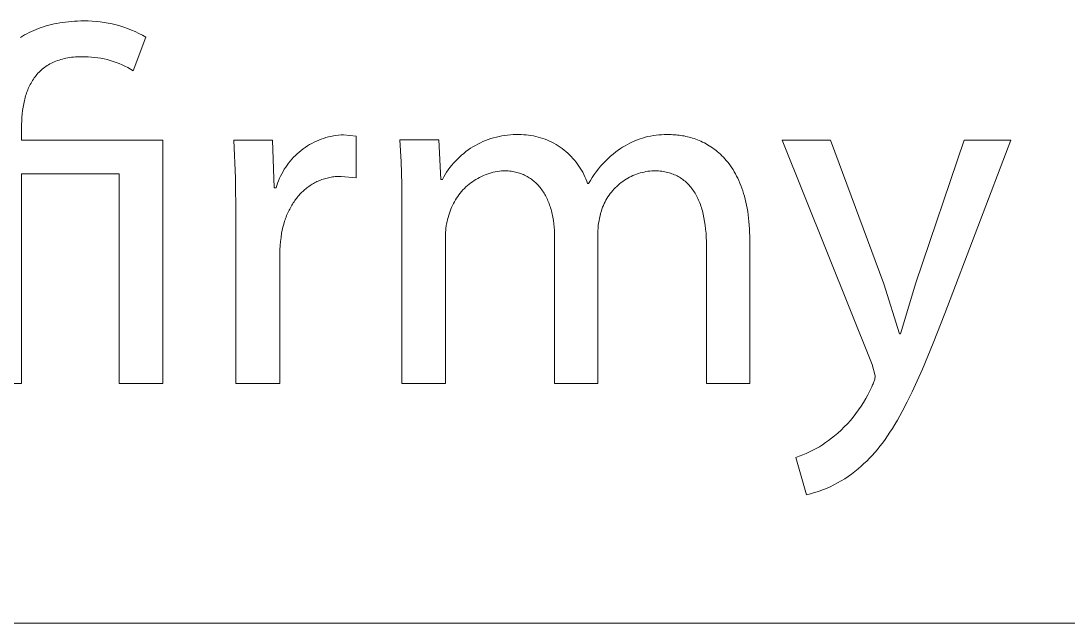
# Model space of a CAD drawing. Header units: millimetres. Extents: x 3269 to 7089, y 1744 to 4413.
# Drawn here: x 6084 to 6163.6, y 1743.8 to 1789.6 of the extents above; entities that cross this region are included whole.
import ezdxf

# ---------------------------------------------------------------- set-up
doc = ezdxf.new("R2010")
doc.units = ezdxf.units.MM
doc.header["$MEASUREMENT"] = 0
doc.layers.add('Domyślny', color=7, linetype='Continuous', true_color=0x000000)

msp = doc.modelspace()

# ---------------------------------------------------------------- linework, layer by layer
at = {"layer": 'Domyślny', "color": 18, "lineweight": 15, "true_color": 0x000000}
for p, q in [((6085.169, 1788.93), (6085.354, 1789.002)), ((6085.354, 1789.002), (6085.543, 1789.07)), ((6085.543, 1789.07), (6085.736, 1789.134)), ((6085.736, 1789.134), (6085.932, 1789.193)), ((6085.932, 1789.193), (6086.132, 1789.249)), ((6086.132, 1789.249), (6086.336, 1789.3)), ((6086.336, 1789.3), (6086.543, 1789.347)), ((6086.543, 1789.347), (6086.753, 1789.389)), ((6086.753, 1789.389), (6086.967, 1789.428)), ((6086.967, 1789.428), (6087.185, 1789.461)), ((6087.185, 1789.461), (6087.406, 1789.491)), ((6087.406, 1789.491), (6087.63, 1789.516)), ((6087.63, 1789.516), (6087.858, 1789.536)), ((6087.858, 1789.536), (6088.089, 1789.553)), ((6088.089, 1789.553), (6088.324, 1789.564)), ((6088.324, 1789.564), (6088.562, 1789.571)), ((6088.562, 1789.571), (6088.804, 1789.573)), ((6088.804, 1789.573), (6089.112, 1789.572)), ((6089.112, 1789.572), (6089.419, 1789.561)), ((6089.419, 1789.561), (6089.726, 1789.539)), ((6089.726, 1789.539), (6090.032, 1789.507)), ((6090.032, 1789.507), (6090.337, 1789.464)), ((6090.337, 1789.464), (6090.641, 1789.412)), ((6090.641, 1789.412), (6090.942, 1789.349)), ((6090.942, 1789.349), (6091.241, 1789.276)), ((6091.241, 1789.276), (6091.537, 1789.193)), ((6091.537, 1789.193), (6091.831, 1789.1)), ((6091.831, 1789.1), (6092.121, 1788.997)), ((6092.121, 1788.997), (6092.407, 1788.884)), ((6083.971, 1788.313), (6084.131, 1788.413)), ((6084.131, 1788.413), (6084.295, 1788.509)), ((6084.295, 1788.509), (6084.463, 1788.601)), ((6084.463, 1788.601), (6084.634, 1788.689)), ((6084.634, 1788.689), (6084.808, 1788.773)), ((6084.808, 1788.773), (6084.987, 1788.854)), ((6084.987, 1788.854), (6085.169, 1788.93)), ((6092.407, 1788.884), (6092.69, 1788.762)), ((6093.51, 1788.339), (6092.556, 1785.783)), ((6092.69, 1788.762), (6092.968, 1788.63)), ((6092.968, 1788.63), (6093.242, 1788.489)), ((6093.242, 1788.489), (6093.51, 1788.339)), ((6086.91, 1786.603), (6086.786, 1786.561)), ((6087.036, 1786.641), (6086.91, 1786.603)), ((6087.166, 1786.677), (6087.036, 1786.641)), ((6087.299, 1786.709), (6087.166, 1786.677)), ((6087.435, 1786.739), (6087.299, 1786.709)), ((6087.575, 1786.765), (6087.435, 1786.739)), ((6087.718, 1786.787), (6087.575, 1786.765)), ((6087.865, 1786.807), (6087.718, 1786.787)), ((6088.015, 1786.822), (6087.865, 1786.807)), ((6088.169, 1786.835), (6088.015, 1786.822)), ((6088.326, 1786.844), (6088.169, 1786.835)), ((6088.487, 1786.849), (6088.326, 1786.844)), ((6088.651, 1786.851), (6088.487, 1786.849)), ((6088.893, 1786.852), (6088.651, 1786.851)), ((6089.134, 1786.845), (6088.893, 1786.852)), ((6089.375, 1786.83), (6089.134, 1786.845)), ((6089.615, 1786.806), (6089.375, 1786.83)), ((6089.855, 1786.775), (6089.615, 1786.806)), ((6090.093, 1786.735), (6089.855, 1786.775)), ((6090.33, 1786.687), (6090.093, 1786.735)), ((6090.565, 1786.632), (6090.33, 1786.687)), ((6090.798, 1786.568), (6090.565, 1786.632)), ((6085.552, 1785.835), (6085.469, 1785.758)), ((6085.639, 1785.911), (6085.552, 1785.835)), ((6085.728, 1785.983), (6085.639, 1785.911)), ((6085.82, 1786.053), (6085.728, 1785.983)), ((6085.915, 1786.121), (6085.82, 1786.053)), ((6086.014, 1786.186), (6085.915, 1786.121)), ((6086.115, 1786.248), (6086.014, 1786.186)), ((6086.219, 1786.307), (6086.115, 1786.248)), ((6086.326, 1786.364), (6086.219, 1786.307)), ((6086.436, 1786.417), (6086.326, 1786.364)), ((6086.55, 1786.468), (6086.436, 1786.417)), ((6086.667, 1786.516), (6086.55, 1786.468)), ((6086.786, 1786.561), (6086.667, 1786.516)), ((6091.028, 1786.496), (6090.798, 1786.568)), ((6091.256, 1786.417), (6091.028, 1786.496)), ((6091.482, 1786.33), (6091.256, 1786.417)), ((6091.704, 1786.235), (6091.482, 1786.33)), ((6091.923, 1786.133), (6091.704, 1786.235)), ((6092.138, 1786.023), (6091.923, 1786.133)), ((6092.349, 1785.906), (6092.138, 1786.023)), ((6092.556, 1785.783), (6092.349, 1785.906)), ((6084.897, 1785.052), (6084.838, 1784.954)), ((6084.96, 1785.148), (6084.897, 1785.052)), ((6085.024, 1785.242), (6084.96, 1785.148)), ((6085.092, 1785.334), (6085.024, 1785.242)), ((6085.162, 1785.423), (6085.092, 1785.334)), ((6085.234, 1785.51), (6085.162, 1785.423)), ((6085.31, 1785.595), (6085.234, 1785.51)), ((6085.388, 1785.678), (6085.31, 1785.595)), ((6085.469, 1785.758), (6085.388, 1785.678)), ((6084.488, 1784.214), (6084.448, 1784.101)), ((6084.531, 1784.325), (6084.488, 1784.214)), ((6084.576, 1784.435), (6084.531, 1784.325)), ((6084.624, 1784.543), (6084.576, 1784.435)), ((6084.674, 1784.648), (6084.624, 1784.543)), ((6084.726, 1784.752), (6084.674, 1784.648)), ((6084.781, 1784.854), (6084.726, 1784.752)), ((6084.838, 1784.954), (6084.781, 1784.854)), ((6084.278, 1783.513), (6084.25, 1783.391)), ((6084.307, 1783.634), (6084.278, 1783.513)), ((6084.339, 1783.753), (6084.307, 1783.634)), ((6084.373, 1783.871), (6084.339, 1783.753)), ((6084.409, 1783.987), (6084.373, 1783.871)), ((6084.448, 1784.101), (6084.409, 1783.987)), ((6084.141, 1782.761), (6084.111, 1782.5)), ((6084.179, 1783.017), (6084.141, 1782.761)), ((6084.224, 1783.268), (6084.179, 1783.017)), ((6084.25, 1783.391), (6084.224, 1783.268)), ((6084.072, 1781.967), (6084.062, 1781.695)), ((6084.088, 1782.235), (6084.072, 1781.967)), ((6084.111, 1782.5), (6084.088, 1782.235)), ((6084.062, 1781.695), (6084.059, 1781.419)), ((6084.059, 1781.419), (6084.059, 1780.516)), ((6084.059, 1780.516), (6094.808, 1780.516)), ((6094.808, 1780.516), (6094.808, 1762.008)), ((6100.321, 1777.623), (6100.201, 1780.516)), ((6100.201, 1780.516), (6103.14, 1780.516)), ((6103.14, 1780.516), (6103.267, 1776.878)), ((6105.955, 1780.168), (6106.124, 1780.262)), ((6106.124, 1780.262), (6106.296, 1780.351)), ((6106.296, 1780.351), (6106.471, 1780.434)), ((6106.471, 1780.434), (6106.649, 1780.511)), ((6106.649, 1780.511), (6106.83, 1780.581)), ((6106.83, 1780.581), (6107.013, 1780.646)), ((6107.013, 1780.646), (6107.198, 1780.703)), ((6107.198, 1780.703), (6107.385, 1780.755)), ((6107.385, 1780.755), (6107.573, 1780.799)), ((6107.573, 1780.799), (6107.763, 1780.837)), ((6107.763, 1780.837), (6107.955, 1780.869)), ((6107.955, 1780.869), (6108.147, 1780.894)), ((6108.147, 1780.894), (6108.34, 1780.912)), ((6108.34, 1780.912), (6108.533, 1780.923)), ((6108.533, 1780.923), (6109.5, 1780.822)), ((6109.5, 1780.822), (6109.5, 1777.641)), ((6112.92, 1778.849), (6112.823, 1780.523)), ((6112.823, 1780.523), (6115.787, 1780.523)), ((6115.787, 1780.523), (6115.926, 1777.521)), ((6118.741, 1780.215), (6118.934, 1780.311)), ((6118.934, 1780.311), (6119.13, 1780.4)), ((6119.13, 1780.4), (6119.328, 1780.483)), ((6119.328, 1780.483), (6119.53, 1780.559)), ((6119.53, 1780.559), (6119.733, 1780.628)), ((6119.733, 1780.628), (6119.939, 1780.691)), ((6119.939, 1780.691), (6120.147, 1780.746)), ((6120.147, 1780.746), (6120.357, 1780.794)), ((6120.357, 1780.794), (6120.568, 1780.835)), ((6120.568, 1780.835), (6120.781, 1780.869)), ((6120.781, 1780.869), (6120.995, 1780.896)), ((6120.995, 1780.896), (6121.209, 1780.915)), ((6121.209, 1780.915), (6121.424, 1780.927)), ((6121.424, 1780.927), (6121.639, 1780.932)), ((6121.639, 1780.932), (6121.854, 1780.93)), ((6121.854, 1780.93), (6122.04, 1780.929)), ((6122.04, 1780.929), (6122.225, 1780.922)), ((6122.225, 1780.922), (6122.41, 1780.908)), ((6122.41, 1780.908), (6122.594, 1780.888)), ((6122.594, 1780.888), (6122.777, 1780.862)), ((6122.777, 1780.862), (6122.96, 1780.83)), ((6122.96, 1780.83), (6123.141, 1780.792)), ((6123.141, 1780.792), (6123.321, 1780.747)), ((6123.321, 1780.747), (6123.499, 1780.696)), ((6123.499, 1780.696), (6123.676, 1780.639)), ((6123.676, 1780.639), (6123.85, 1780.577)), ((6123.85, 1780.577), (6124.022, 1780.508)), ((6124.022, 1780.508), (6124.192, 1780.434)), ((6124.192, 1780.434), (6124.359, 1780.353)), ((6124.359, 1780.353), (6124.523, 1780.268)), ((6124.523, 1780.268), (6124.685, 1780.176)), ((6130.107, 1780.189), (6130.293, 1780.285)), ((6130.293, 1780.285), (6130.482, 1780.375)), ((6130.482, 1780.375), (6130.673, 1780.458)), ((6130.673, 1780.458), (6130.868, 1780.535)), ((6130.868, 1780.535), (6131.065, 1780.605)), ((6131.065, 1780.605), (6131.264, 1780.669)), ((6131.264, 1780.669), (6131.465, 1780.726)), ((6131.465, 1780.726), (6131.668, 1780.776)), ((6131.668, 1780.776), (6131.872, 1780.82)), ((6131.872, 1780.82), (6132.078, 1780.856)), ((6132.078, 1780.856), (6132.285, 1780.886)), ((6132.285, 1780.886), (6132.493, 1780.909)), ((6132.493, 1780.909), (6132.701, 1780.924)), ((6132.701, 1780.924), (6132.91, 1780.933)), ((6132.91, 1780.933), (6133.119, 1780.935)), ((6133.119, 1780.935), (6133.328, 1780.93)), ((6133.328, 1780.93), (6133.444, 1780.928)), ((6133.444, 1780.928), (6133.562, 1780.925)), ((6133.562, 1780.925), (6133.681, 1780.919)), ((6133.681, 1780.919), (6133.801, 1780.91)), ((6133.801, 1780.91), (6133.923, 1780.899)), ((6133.923, 1780.899), (6134.045, 1780.885)), ((6134.045, 1780.885), (6134.169, 1780.868)), ((6134.169, 1780.868), (6134.294, 1780.848)), ((6134.294, 1780.848), (6134.42, 1780.826)), ((6134.42, 1780.826), (6134.546, 1780.8)), ((6134.546, 1780.8), (6134.673, 1780.771)), ((6134.673, 1780.771), (6134.801, 1780.739)), ((6134.801, 1780.739), (6134.929, 1780.704)), ((6134.929, 1780.704), (6135.057, 1780.666)), ((6135.057, 1780.666), (6135.185, 1780.624)), ((6135.185, 1780.624), (6135.314, 1780.579)), ((6135.314, 1780.579), (6135.442, 1780.53)), ((6135.442, 1780.53), (6135.571, 1780.478)), ((6135.571, 1780.478), (6135.699, 1780.422)), ((6135.699, 1780.422), (6135.826, 1780.362)), ((6135.826, 1780.362), (6135.953, 1780.298)), ((6135.953, 1780.298), (6136.08, 1780.231)), ((6136.08, 1780.231), (6136.206, 1780.159)), ((6148.701, 1763.445), (6141.87, 1780.516)), ((6141.87, 1780.516), (6145.533, 1780.516)), ((6145.533, 1780.516), (6149.591, 1769.577)), ((6152.034, 1769.653), (6155.71, 1780.516)), ((6159.259, 1780.516), (6154.221, 1767.325)), ((6155.71, 1780.516), (6159.259, 1780.516)), ((6104.878, 1779.348), (6105.019, 1779.481)), ((6105.019, 1779.481), (6105.165, 1779.608)), ((6105.165, 1779.608), (6105.315, 1779.731)), ((6105.315, 1779.731), (6105.469, 1779.848)), ((6105.469, 1779.848), (6105.627, 1779.96)), ((6105.627, 1779.96), (6105.789, 1780.067)), ((6105.789, 1780.067), (6105.955, 1780.168)), ((6117.499, 1779.368), (6117.664, 1779.507)), ((6117.664, 1779.507), (6117.833, 1779.64)), ((6117.833, 1779.64), (6118.007, 1779.767)), ((6118.007, 1779.767), (6118.185, 1779.888)), ((6118.185, 1779.888), (6118.366, 1780.003)), ((6118.366, 1780.003), (6118.552, 1780.112)), ((6118.552, 1780.112), (6118.741, 1780.215)), ((6124.685, 1780.176), (6124.843, 1780.079)), ((6124.843, 1780.079), (6124.997, 1779.977)), ((6124.997, 1779.977), (6125.148, 1779.87)), ((6125.148, 1779.87), (6125.296, 1779.758)), ((6125.296, 1779.758), (6125.439, 1779.64)), ((6125.439, 1779.64), (6125.579, 1779.518)), ((6125.579, 1779.518), (6125.714, 1779.391)), ((6128.821, 1779.281), (6129.024, 1779.454)), ((6129.024, 1779.454), (6129.232, 1779.619)), ((6129.232, 1779.619), (6129.399, 1779.745)), ((6129.399, 1779.745), (6129.571, 1779.865)), ((6129.571, 1779.865), (6129.746, 1779.979)), ((6129.746, 1779.979), (6129.925, 1780.087)), ((6129.925, 1780.087), (6130.107, 1780.189)), ((6136.206, 1780.159), (6136.331, 1780.084)), ((6136.331, 1780.084), (6136.455, 1780.004)), ((6136.455, 1780.004), (6136.578, 1779.92)), ((6136.578, 1779.92), (6136.7, 1779.832)), ((6136.7, 1779.832), (6136.821, 1779.74)), ((6136.821, 1779.74), (6136.94, 1779.643)), ((6136.94, 1779.643), (6137.058, 1779.542)), ((6137.058, 1779.542), (6137.174, 1779.436)), ((6137.174, 1779.436), (6137.289, 1779.325)), ((6104.246, 1778.615), (6104.362, 1778.77)), ((6104.362, 1778.77), (6104.484, 1778.921)), ((6104.484, 1778.921), (6104.61, 1779.068)), ((6104.61, 1779.068), (6104.742, 1779.21)), ((6104.742, 1779.21), (6104.878, 1779.348)), ((6112.971, 1777.174), (6112.92, 1778.849)), ((6116.751, 1778.597), (6116.89, 1778.761)), ((6116.89, 1778.761), (6117.035, 1778.92)), ((6117.035, 1778.92), (6117.184, 1779.075)), ((6117.184, 1779.075), (6117.339, 1779.224)), ((6117.339, 1779.224), (6117.499, 1779.368)), ((6125.714, 1779.391), (6125.844, 1779.26)), ((6125.844, 1779.26), (6125.971, 1779.124)), ((6125.971, 1779.124), (6126.092, 1778.984)), ((6126.092, 1778.984), (6126.209, 1778.84)), ((6126.209, 1778.84), (6126.32, 1778.692)), ((6126.32, 1778.692), (6126.427, 1778.54)), ((6128.072, 1778.524), (6128.249, 1778.722)), ((6128.249, 1778.722), (6128.434, 1778.915)), ((6128.434, 1778.915), (6128.624, 1779.101)), ((6128.624, 1779.101), (6128.821, 1779.281)), ((6137.289, 1779.325), (6137.402, 1779.21)), ((6137.402, 1779.21), (6137.513, 1779.09)), ((6137.513, 1779.09), (6137.622, 1778.965)), ((6137.622, 1778.965), (6137.728, 1778.836)), ((6137.728, 1778.836), (6137.833, 1778.701)), ((6137.833, 1778.701), (6137.935, 1778.561)), ((6091.488, 1777.947), (6084.059, 1777.947)), ((6084.059, 1777.947), (6084.059, 1762.008)), ((6091.488, 1762.008), (6091.488, 1777.947)), ((6103.751, 1777.783), (6103.838, 1777.956)), ((6103.838, 1777.956), (6103.932, 1778.126)), ((6103.932, 1778.126), (6104.031, 1778.292)), ((6104.031, 1778.292), (6104.136, 1778.455)), ((6104.136, 1778.455), (6104.246, 1778.615)), ((6116.144, 1777.71), (6116.253, 1777.895)), ((6116.253, 1777.895), (6116.369, 1778.077)), ((6116.369, 1778.077), (6116.49, 1778.254)), ((6116.49, 1778.254), (6116.618, 1778.428)), ((6116.618, 1778.428), (6116.751, 1778.597)), ((6119.304, 1777.877), (6119.157, 1777.816)), ((6119.453, 1777.932), (6119.304, 1777.877)), ((6119.604, 1777.982), (6119.453, 1777.932)), ((6119.757, 1778.027), (6119.604, 1777.982)), ((6119.911, 1778.066), (6119.757, 1778.027)), ((6120.066, 1778.1), (6119.911, 1778.066)), ((6120.223, 1778.129), (6120.066, 1778.1)), ((6120.38, 1778.152), (6120.223, 1778.129)), ((6120.538, 1778.17), (6120.38, 1778.152)), ((6120.697, 1778.182), (6120.538, 1778.17)), ((6120.816, 1778.18), (6120.697, 1778.182)), ((6120.934, 1778.176), (6120.816, 1778.18)), ((6121.05, 1778.168), (6120.934, 1778.176)), ((6121.164, 1778.157), (6121.05, 1778.168)), ((6121.276, 1778.143), (6121.164, 1778.157)), ((6121.386, 1778.126), (6121.276, 1778.143)), ((6121.495, 1778.107), (6121.386, 1778.126)), ((6121.601, 1778.084), (6121.495, 1778.107)), ((6121.706, 1778.058), (6121.601, 1778.084)), ((6121.809, 1778.03), (6121.706, 1778.058)), ((6121.91, 1777.998), (6121.809, 1778.03)), ((6122.009, 1777.964), (6121.91, 1777.998)), ((6122.106, 1777.927), (6122.009, 1777.964)), ((6122.202, 1777.888), (6122.106, 1777.927)), ((6122.295, 1777.845), (6122.202, 1777.888)), ((6122.387, 1777.8), (6122.295, 1777.845)), ((6126.427, 1778.54), (6126.528, 1778.385)), ((6126.528, 1778.385), (6126.624, 1778.227)), ((6126.624, 1778.227), (6126.715, 1778.065)), ((6126.715, 1778.065), (6126.8, 1777.9)), ((6126.8, 1777.9), (6126.879, 1777.733)), ((6127.433, 1777.672), (6127.582, 1777.893)), ((6127.582, 1777.893), (6127.738, 1778.109)), ((6127.738, 1778.109), (6127.902, 1778.319)), ((6127.902, 1778.319), (6128.072, 1778.524)), ((6130.662, 1777.871), (6130.525, 1777.814)), ((6130.801, 1777.924), (6130.662, 1777.871)), ((6130.941, 1777.973), (6130.801, 1777.924)), ((6131.083, 1778.016), (6130.941, 1777.973)), ((6131.227, 1778.055), (6131.083, 1778.016)), ((6131.371, 1778.088), (6131.227, 1778.055)), ((6131.517, 1778.117), (6131.371, 1778.088)), ((6131.664, 1778.141), (6131.517, 1778.117)), ((6131.811, 1778.16), (6131.664, 1778.141)), ((6131.959, 1778.173), (6131.811, 1778.16)), ((6132.107, 1778.182), (6131.959, 1778.173)), ((6132.233, 1778.18), (6132.107, 1778.182)), ((6132.357, 1778.176), (6132.233, 1778.18)), ((6132.479, 1778.168), (6132.357, 1778.176)), ((6132.598, 1778.157), (6132.479, 1778.168)), ((6132.716, 1778.143), (6132.598, 1778.157)), ((6132.832, 1778.126), (6132.716, 1778.143)), ((6132.945, 1778.106), (6132.832, 1778.126)), ((6133.057, 1778.083), (6132.945, 1778.106)), ((6133.167, 1778.057), (6133.057, 1778.083)), ((6133.274, 1778.027), (6133.167, 1778.057)), ((6133.379, 1777.995), (6133.274, 1778.027)), ((6133.483, 1777.96), (6133.379, 1777.995)), ((6133.584, 1777.922), (6133.483, 1777.96)), ((6133.683, 1777.881), (6133.584, 1777.922)), ((6133.781, 1777.837), (6133.683, 1777.881)), ((6133.876, 1777.791), (6133.781, 1777.837)), ((6137.935, 1778.561), (6138.035, 1778.416)), ((6138.035, 1778.416), (6138.132, 1778.266)), ((6138.132, 1778.266), (6138.226, 1778.11)), ((6138.226, 1778.11), (6138.318, 1777.949)), ((6138.318, 1777.949), (6138.407, 1777.783)), ((6100.354, 1774.728), (6100.321, 1777.623)), ((6103.407, 1776.878), (6103.463, 1777.064)), ((6103.463, 1777.064), (6103.526, 1777.247)), ((6103.526, 1777.247), (6103.594, 1777.428)), ((6103.594, 1777.428), (6103.67, 1777.607)), ((6103.67, 1777.607), (6103.751, 1777.783)), ((6105.989, 1777.055), (6105.906, 1776.998)), ((6106.073, 1777.11), (6105.989, 1777.055)), ((6106.159, 1777.163), (6106.073, 1777.11)), ((6106.245, 1777.214), (6106.159, 1777.163)), ((6106.333, 1777.263), (6106.245, 1777.214)), ((6106.423, 1777.309), (6106.333, 1777.263)), ((6106.513, 1777.354), (6106.423, 1777.309)), ((6106.605, 1777.396), (6106.513, 1777.354)), ((6106.698, 1777.436), (6106.605, 1777.396)), ((6106.792, 1777.474), (6106.698, 1777.436)), ((6106.887, 1777.509), (6106.792, 1777.474)), ((6106.984, 1777.543), (6106.887, 1777.509)), ((6107.082, 1777.574), (6106.984, 1777.543)), ((6107.181, 1777.602), (6107.082, 1777.574)), ((6107.281, 1777.629), (6107.181, 1777.602)), ((6107.382, 1777.652), (6107.281, 1777.629)), ((6107.484, 1777.674), (6107.382, 1777.652)), ((6107.588, 1777.693), (6107.484, 1777.674)), ((6107.692, 1777.71), (6107.588, 1777.693)), ((6107.798, 1777.724), (6107.692, 1777.71)), ((6107.905, 1777.735), (6107.798, 1777.724)), ((6108.013, 1777.744), (6107.905, 1777.735)), ((6108.122, 1777.751), (6108.013, 1777.744)), ((6108.232, 1777.755), (6108.122, 1777.751)), ((6108.343, 1777.756), (6108.232, 1777.755)), ((6109.5, 1777.641), (6108.343, 1777.756)), ((6112.975, 1775.498), (6112.971, 1777.174)), ((6115.926, 1777.521), (6116.041, 1777.521)), ((6116.041, 1777.521), (6116.144, 1777.71)), ((6117.951, 1777.057), (6117.833, 1776.95)), ((6118.072, 1777.16), (6117.951, 1777.057)), ((6118.197, 1777.258), (6118.072, 1777.16)), ((6118.326, 1777.352), (6118.197, 1777.258)), ((6118.457, 1777.441), (6118.326, 1777.352)), ((6118.592, 1777.526), (6118.457, 1777.441)), ((6118.729, 1777.606), (6118.592, 1777.526)), ((6118.87, 1777.681), (6118.729, 1777.606)), ((6119.012, 1777.751), (6118.87, 1777.681)), ((6119.157, 1777.816), (6119.012, 1777.751)), ((6122.477, 1777.753), (6122.387, 1777.8)), ((6122.565, 1777.702), (6122.477, 1777.753)), ((6122.651, 1777.649), (6122.565, 1777.702)), ((6122.735, 1777.594), (6122.651, 1777.649)), ((6122.817, 1777.536), (6122.735, 1777.594)), ((6122.898, 1777.475), (6122.817, 1777.536)), ((6122.977, 1777.412), (6122.898, 1777.475)), ((6123.053, 1777.347), (6122.977, 1777.412)), ((6123.128, 1777.279), (6123.053, 1777.347)), ((6123.201, 1777.209), (6123.128, 1777.279)), ((6123.272, 1777.136), (6123.201, 1777.209)), ((6123.342, 1777.062), (6123.272, 1777.136)), ((6123.409, 1776.985), (6123.342, 1777.062)), ((6126.879, 1777.733), (6126.953, 1777.563)), ((6126.953, 1777.563), (6127.02, 1777.39)), ((6127.02, 1777.39), (6127.082, 1777.215)), ((6127.082, 1777.215), (6127.159, 1777.215)), ((6127.159, 1777.215), (6127.292, 1777.446)), ((6127.292, 1777.446), (6127.433, 1777.672)), ((6129.404, 1777.096), (6129.294, 1776.996)), ((6129.517, 1777.193), (6129.404, 1777.096)), ((6129.634, 1777.285), (6129.517, 1777.193)), ((6129.753, 1777.373), (6129.634, 1777.285)), ((6129.875, 1777.458), (6129.753, 1777.373)), ((6130, 1777.538), (6129.875, 1777.458)), ((6130.128, 1777.613), (6130, 1777.538)), ((6130.258, 1777.685), (6130.128, 1777.613)), ((6130.391, 1777.751), (6130.258, 1777.685)), ((6130.525, 1777.814), (6130.391, 1777.751)), ((6133.969, 1777.741), (6133.876, 1777.791)), ((6134.06, 1777.689), (6133.969, 1777.741)), ((6134.15, 1777.633), (6134.06, 1777.689)), ((6134.237, 1777.575), (6134.15, 1777.633)), ((6134.322, 1777.514), (6134.237, 1777.575)), ((6134.405, 1777.45), (6134.322, 1777.514)), ((6134.486, 1777.384), (6134.405, 1777.45)), ((6134.565, 1777.315), (6134.486, 1777.384)), ((6134.643, 1777.243), (6134.565, 1777.315)), ((6134.718, 1777.168), (6134.643, 1777.243)), ((6134.791, 1777.091), (6134.718, 1777.168)), ((6134.862, 1777.01), (6134.791, 1777.091)), ((6138.407, 1777.783), (6138.493, 1777.611)), ((6138.493, 1777.611), (6138.575, 1777.434)), ((6138.575, 1777.434), (6138.655, 1777.251)), ((6138.655, 1777.251), (6138.731, 1777.062)), ((6138.731, 1777.062), (6138.804, 1776.867)), ((6103.267, 1776.878), (6103.407, 1776.878)), ((6105.085, 1776.241), (6105.019, 1776.162)), ((6105.153, 1776.319), (6105.085, 1776.241)), ((6105.222, 1776.396), (6105.153, 1776.319)), ((6105.292, 1776.47), (6105.222, 1776.396)), ((6105.364, 1776.543), (6105.292, 1776.47)), ((6105.438, 1776.613), (6105.364, 1776.543)), ((6105.512, 1776.682), (6105.438, 1776.613)), ((6105.588, 1776.749), (6105.512, 1776.682)), ((6105.666, 1776.814), (6105.588, 1776.749)), ((6105.745, 1776.878), (6105.666, 1776.814)), ((6105.825, 1776.939), (6105.745, 1776.878)), ((6105.906, 1776.998), (6105.825, 1776.939)), ((6117.302, 1776.36), (6117.208, 1776.231)), ((6117.4, 1776.485), (6117.302, 1776.36)), ((6117.502, 1776.607), (6117.4, 1776.485)), ((6117.608, 1776.725), (6117.502, 1776.607)), ((6117.719, 1776.84), (6117.608, 1776.725)), ((6117.833, 1776.95), (6117.719, 1776.84)), ((6123.475, 1776.905), (6123.409, 1776.985)), ((6123.538, 1776.824), (6123.475, 1776.905)), ((6123.6, 1776.74), (6123.538, 1776.824)), ((6123.66, 1776.654), (6123.6, 1776.74)), ((6123.718, 1776.566), (6123.66, 1776.654)), ((6123.774, 1776.476), (6123.718, 1776.566)), ((6123.828, 1776.384), (6123.774, 1776.476)), ((6123.881, 1776.29), (6123.828, 1776.384)), ((6123.931, 1776.193), (6123.881, 1776.29)), ((6128.713, 1776.323), (6128.63, 1776.2)), ((6128.8, 1776.444), (6128.713, 1776.323)), ((6128.891, 1776.561), (6128.8, 1776.444)), ((6128.987, 1776.675), (6128.891, 1776.561)), ((6129.086, 1776.785), (6128.987, 1776.675)), ((6129.188, 1776.893), (6129.086, 1776.785)), ((6129.294, 1776.996), (6129.188, 1776.893)), ((6134.931, 1776.928), (6134.862, 1777.01)), ((6134.998, 1776.842), (6134.931, 1776.928)), ((6135.063, 1776.754), (6134.998, 1776.842)), ((6135.126, 1776.664), (6135.063, 1776.754)), ((6135.188, 1776.57), (6135.126, 1776.664)), ((6135.247, 1776.474), (6135.188, 1776.57)), ((6135.304, 1776.376), (6135.247, 1776.474)), ((6135.359, 1776.275), (6135.304, 1776.376)), ((6135.412, 1776.172), (6135.359, 1776.275)), ((6138.804, 1776.867), (6138.873, 1776.667)), ((6138.873, 1776.667), (6138.938, 1776.46)), ((6138.938, 1776.46), (6139, 1776.248)), ((6139, 1776.248), (6139.058, 1776.029)), ((6104.544, 1775.463), (6104.491, 1775.368)), ((6104.598, 1775.556), (6104.544, 1775.463)), ((6104.654, 1775.647), (6104.598, 1775.556)), ((6104.711, 1775.737), (6104.654, 1775.647)), ((6104.769, 1775.825), (6104.711, 1775.737)), ((6104.83, 1775.912), (6104.769, 1775.825)), ((6104.891, 1775.997), (6104.83, 1775.912)), ((6104.955, 1776.08), (6104.891, 1775.997)), ((6105.019, 1776.162), (6104.955, 1776.08)), ((6112.975, 1762.002), (6112.975, 1775.498)), ((6116.811, 1775.544), (6116.746, 1775.399)), ((6116.881, 1775.687), (6116.811, 1775.544)), ((6116.955, 1775.827), (6116.881, 1775.687)), ((6117.035, 1775.965), (6116.955, 1775.827)), ((6117.119, 1776.099), (6117.035, 1775.965)), ((6117.208, 1776.231), (6117.119, 1776.099)), ((6123.98, 1776.095), (6123.931, 1776.193)), ((6124.026, 1775.995), (6123.98, 1776.095)), ((6124.071, 1775.893), (6124.026, 1775.995)), ((6124.114, 1775.789), (6124.071, 1775.893)), ((6124.155, 1775.684), (6124.114, 1775.789)), ((6124.194, 1775.576), (6124.155, 1775.684)), ((6124.231, 1775.467), (6124.194, 1775.576)), ((6124.267, 1775.356), (6124.231, 1775.467)), ((6128.28, 1775.547), (6128.224, 1775.409)), ((6128.341, 1775.682), (6128.28, 1775.547)), ((6128.407, 1775.815), (6128.341, 1775.682)), ((6128.477, 1775.946), (6128.407, 1775.815)), ((6128.551, 1776.075), (6128.477, 1775.946)), ((6128.63, 1776.2), (6128.551, 1776.075)), ((6135.464, 1776.066), (6135.412, 1776.172)), ((6135.513, 1775.957), (6135.464, 1776.066)), ((6135.56, 1775.846), (6135.513, 1775.957)), ((6135.606, 1775.733), (6135.56, 1775.846)), ((6135.649, 1775.617), (6135.606, 1775.733)), ((6135.691, 1775.498), (6135.649, 1775.617)), ((6135.73, 1775.378), (6135.691, 1775.498)), ((6139.058, 1776.029), (6139.112, 1775.804)), ((6139.112, 1775.804), (6139.161, 1775.573)), ((6139.161, 1775.573), (6139.207, 1775.336)), ((6100.354, 1762.008), (6100.354, 1774.728)), ((6104.168, 1774.665), (6104.129, 1774.559)), ((6104.21, 1774.77), (6104.168, 1774.665)), ((6104.253, 1774.873), (6104.21, 1774.77)), ((6104.297, 1774.975), (6104.253, 1774.873)), ((6104.343, 1775.076), (6104.297, 1774.975)), ((6104.391, 1775.175), (6104.343, 1775.076)), ((6104.44, 1775.272), (6104.391, 1775.175)), ((6104.491, 1775.368), (6104.44, 1775.272)), ((6116.537, 1774.798), (6116.487, 1774.639)), ((6116.581, 1774.951), (6116.537, 1774.798)), ((6116.631, 1775.102), (6116.581, 1774.951)), ((6116.686, 1775.251), (6116.631, 1775.102)), ((6116.746, 1775.399), (6116.686, 1775.251)), ((6124.3, 1775.243), (6124.267, 1775.356)), ((6124.332, 1775.129), (6124.3, 1775.243)), ((6124.361, 1775.012), (6124.332, 1775.129)), ((6124.389, 1774.895), (6124.361, 1775.012)), ((6124.415, 1774.775), (6124.389, 1774.895)), ((6124.439, 1774.655), (6124.415, 1774.775)), ((6124.481, 1774.408), (6124.439, 1774.655)), ((6128.025, 1774.761), (6127.984, 1774.574)), ((6128.072, 1774.946), (6128.025, 1774.761)), ((6128.125, 1775.129), (6128.072, 1774.946)), ((6128.172, 1775.27), (6128.125, 1775.129)), ((6128.224, 1775.409), (6128.172, 1775.27)), ((6135.768, 1775.255), (6135.73, 1775.378)), ((6135.803, 1775.129), (6135.768, 1775.255)), ((6135.837, 1775.001), (6135.803, 1775.129)), ((6135.869, 1774.871), (6135.837, 1775.001)), ((6135.926, 1774.604), (6135.869, 1774.871)), ((6139.207, 1775.336), (6139.248, 1775.092)), ((6139.248, 1775.092), (6139.285, 1774.842)), ((6139.285, 1774.842), (6139.317, 1774.585)), ((6103.927, 1773.897), (6103.873, 1773.666)), ((6103.987, 1774.123), (6103.927, 1773.897)), ((6104.055, 1774.344), (6103.987, 1774.123)), ((6104.091, 1774.452), (6104.055, 1774.344)), ((6104.129, 1774.559), (6104.091, 1774.452)), ((6116.34, 1773.989), (6116.317, 1773.823)), ((6116.369, 1774.153), (6116.34, 1773.989)), ((6116.403, 1774.317), (6116.369, 1774.153)), ((6116.442, 1774.479), (6116.403, 1774.317)), ((6116.487, 1774.639), (6116.442, 1774.479)), ((6124.515, 1774.156), (6124.481, 1774.408)), ((6124.542, 1773.898), (6124.515, 1774.156)), ((6124.561, 1773.635), (6124.542, 1773.898)), ((6127.894, 1774.009), (6127.876, 1773.819)), ((6127.918, 1774.198), (6127.894, 1774.009)), ((6127.948, 1774.387), (6127.918, 1774.198)), ((6127.984, 1774.574), (6127.948, 1774.387)), ((6135.976, 1774.327), (6135.926, 1774.604)), ((6136.018, 1774.042), (6135.976, 1774.327)), ((6136.053, 1773.747), (6136.018, 1774.042)), ((6139.317, 1774.585), (6139.344, 1774.322)), ((6139.344, 1774.322), (6139.367, 1774.052)), ((6139.367, 1774.052), (6139.385, 1773.775)), ((6103.781, 1773.12), (6103.744, 1772.808)), ((6103.827, 1773.431), (6103.781, 1773.12)), ((6103.873, 1773.666), (6103.827, 1773.431)), ((6116.289, 1773.491), (6116.283, 1773.324)), ((6116.283, 1773.324), (6116.283, 1773.157)), ((6116.283, 1773.157), (6116.283, 1762.002)), ((6116.3, 1773.657), (6116.289, 1773.491)), ((6116.317, 1773.823), (6116.3, 1773.657)), ((6124.573, 1773.367), (6124.561, 1773.635)), ((6124.576, 1773.094), (6124.573, 1773.367)), ((6124.576, 1762.002), (6124.576, 1773.094)), ((6127.864, 1773.628), (6127.858, 1773.437)), ((6127.858, 1773.437), (6127.858, 1762.002)), ((6127.876, 1773.819), (6127.864, 1773.628)), ((6136.08, 1773.444), (6136.053, 1773.747)), ((6136.099, 1773.132), (6136.08, 1773.444)), ((6136.11, 1772.812), (6136.099, 1773.132)), ((6139.385, 1773.775), (6139.398, 1773.491)), ((6139.398, 1773.491), (6139.406, 1773.201)), ((6139.406, 1773.201), (6139.408, 1772.903)), ((6103.716, 1772.494), (6103.697, 1772.181)), ((6103.744, 1772.808), (6103.716, 1772.494)), ((6136.114, 1772.483), (6136.11, 1772.812)), ((6136.114, 1762.002), (6136.114, 1772.483)), ((6139.408, 1772.903), (6139.408, 1762.002)), ((6103.697, 1772.181), (6103.687, 1771.866)), ((6103.687, 1771.866), (6103.687, 1762.008)), ((6149.591, 1769.577), (6150.774, 1765.786)), ((6150.851, 1765.786), (6152.034, 1769.653)), ((6154.221, 1767.325), (6153.349, 1765.082)), ((6150.774, 1765.786), (6150.851, 1765.786)), ((6153.349, 1765.082), (6152.532, 1763.11)), ((6148.942, 1762.58), (6148.701, 1763.445)), ((6152.532, 1763.11), (6152.139, 1762.218)), ((6084.059, 1762.008), (6080.739, 1762.008)), ((6094.808, 1762.008), (6091.488, 1762.008)), ((6103.687, 1762.008), (6100.354, 1762.008)), ((6116.283, 1762.002), (6112.975, 1762.002)), ((6127.858, 1762.002), (6124.576, 1762.002)), ((6139.408, 1762.002), (6136.114, 1762.002)), ((6148.746, 1761.906), (6148.777, 1761.978)), ((6148.777, 1761.978), (6148.807, 1762.051)), ((6148.807, 1762.051), (6148.833, 1762.124)), ((6148.833, 1762.124), (6148.858, 1762.198)), ((6148.858, 1762.198), (6148.88, 1762.274)), ((6148.88, 1762.274), (6148.899, 1762.35)), ((6148.899, 1762.35), (6148.916, 1762.426)), ((6148.916, 1762.426), (6148.931, 1762.503)), ((6148.931, 1762.503), (6148.942, 1762.58)), ((6152.139, 1762.218), (6151.755, 1761.386)), ((6148.221, 1760.859), (6148.383, 1761.156)), ((6148.383, 1761.156), (6148.534, 1761.459)), ((6148.534, 1761.459), (6148.675, 1761.766)), ((6148.675, 1761.766), (6148.712, 1761.836)), ((6148.712, 1761.836), (6148.746, 1761.906)), ((6151.755, 1761.386), (6151.376, 1760.61)), ((6147.869, 1760.281), (6148.05, 1760.567)), ((6148.05, 1760.567), (6148.221, 1760.859)), ((6151.376, 1760.61), (6151, 1759.888)), ((6147.269, 1759.462), (6147.478, 1759.729)), ((6147.478, 1759.729), (6147.678, 1760.002)), ((6147.678, 1760.002), (6147.869, 1760.281)), ((6151, 1759.888), (6150.626, 1759.218)), ((6146.59, 1758.708), (6146.825, 1758.952)), ((6146.825, 1758.952), (6147.051, 1759.204)), ((6147.051, 1759.204), (6147.269, 1759.462)), ((6150.439, 1758.901), (6150.251, 1758.595)), ((6150.626, 1759.218), (6150.439, 1758.901)), ((6145.62, 1757.848), (6145.839, 1758.026)), ((6145.839, 1758.026), (6146.097, 1758.245)), ((6146.097, 1758.245), (6146.347, 1758.473)), ((6146.347, 1758.473), (6146.59, 1758.708)), ((6149.874, 1758.019), (6149.684, 1757.747)), ((6150.063, 1758.301), (6149.874, 1758.019)), ((6150.251, 1758.595), (6150.063, 1758.301)), ((6144.449, 1757.064), (6144.693, 1757.205)), ((6144.693, 1757.205), (6144.932, 1757.355)), ((6144.932, 1757.355), (6145.167, 1757.512)), ((6145.167, 1757.512), (6145.396, 1757.676)), ((6145.396, 1757.676), (6145.62, 1757.848)), ((6149.298, 1757.233), (6149.103, 1756.991)), ((6149.492, 1757.485), (6149.298, 1757.233)), ((6149.684, 1757.747), (6149.492, 1757.485)), ((6142.9, 1756.386), (6143.167, 1756.478)), ((6143.727, 1753.549), (6142.9, 1756.386)), ((6143.167, 1756.478), (6143.431, 1756.578)), ((6143.431, 1756.578), (6143.691, 1756.687)), ((6143.691, 1756.687), (6143.948, 1756.805)), ((6143.948, 1756.805), (6144.2, 1756.93)), ((6144.2, 1756.93), (6144.449, 1757.064)), ((6148.705, 1756.535), (6148.502, 1756.32)), ((6148.905, 1756.759), (6148.705, 1756.535)), ((6149.103, 1756.991), (6148.905, 1756.759)), ((6147.874, 1755.724), (6147.637, 1755.516)), ((6148.087, 1755.915), (6147.874, 1755.724)), ((6148.296, 1756.114), (6148.087, 1755.915)), ((6148.502, 1756.32), (6148.296, 1756.114)), ((6146.622, 1754.767), (6146.353, 1754.601)), ((6146.885, 1754.941), (6146.622, 1754.767)), ((6147.142, 1755.124), (6146.885, 1754.941)), ((6147.393, 1755.316), (6147.142, 1755.124)), ((6147.637, 1755.516), (6147.393, 1755.316)), ((6145.226, 1754.034), (6144.934, 1753.917)), ((6145.515, 1754.162), (6145.226, 1754.034)), ((6145.799, 1754.299), (6145.515, 1754.162)), ((6146.079, 1754.445), (6145.799, 1754.299)), ((6146.353, 1754.601), (6146.079, 1754.445)), ((6144.033, 1753.625), (6143.727, 1753.549)), ((6144.337, 1753.712), (6144.033, 1753.625)), ((6144.637, 1753.81), (6144.337, 1753.712)), ((6144.934, 1753.917), (6144.637, 1753.81)), ((7084.911, 1743.796), (3268.54, 1743.796)), ((7084.911, 1743.796), (5644.928, 1743.796))]:
    msp.add_line(p, q, dxfattribs=at)

doc.saveas('drawing.dxf')
